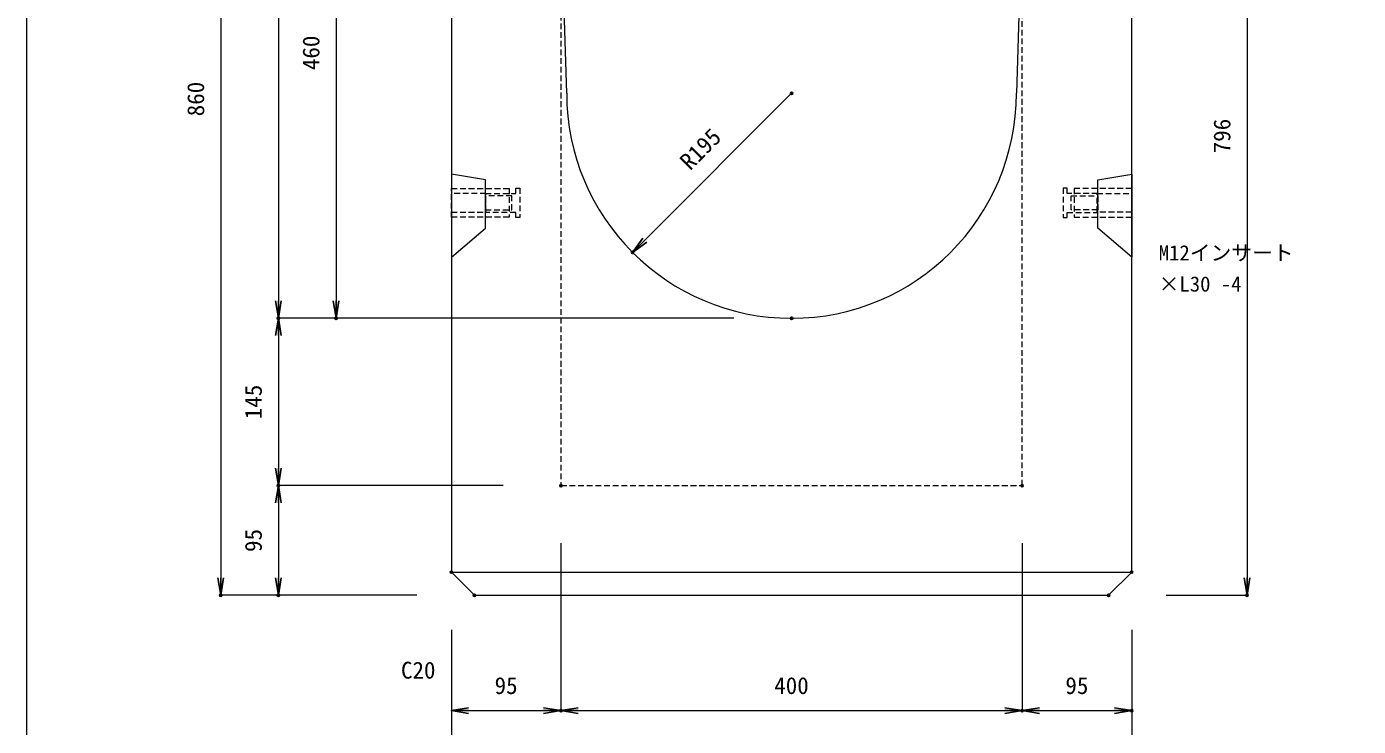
# Model space of a CAD drawing. Units: millimetres, scale not verified. Extents: x -1945 to 1945, y -1217 to 1623.
# Drawn here: x -1945 to -790, y -594 to 12 of the extents above; entities that cross this region are included whole.
import ezdxf
from ezdxf.enums import TextEntityAlignment as Align

# ---------------------------------------------------------------- set-up
doc = ezdxf.new("R2010")
doc.units = ezdxf.units.MM
doc.header["$LTSCALE"] = 10
doc.header["$PDMODE"] = 32
doc.header["$PDSIZE"] = 2
doc.linetypes.add('USER1', pattern=[0.75, 0.5, -0.25])
doc.layers.add('0-0_0', color=7, linetype='Continuous')
doc.layers.add('0-2_DEFPOINTS', color=7, linetype='Continuous')
for name, color, linetype, lineweight in [('0-1_TITLE', 7, 'Continuous', 18), ('0-3_KIJUN', 7, 'USER1', 18), ('0-5_SUNPO_S10', 3, 'Continuous', 18)]:
    doc.layers.add(name, color=color, linetype=linetype, lineweight=lineweight)
doc.styles.add('ＭＳ ゴシック', font='')
doc.styles.get('ＭＳ ゴシック').set_extended_font_data('MS Gothic')

# ---------------------------------------------------------------- blocks, each defined once
blk = doc.blocks.new('_OPEN')
at = {"layer": '0-0_0'}
blk.add_line((0, 0), (-1, 0), dxfattribs=at)
blk.add_lwpolyline([(-1, 0.1667), (0, 0), (-1, -0.1667)], dxfattribs=at)
blk = doc.blocks.new('D1')
at = {"layer": '0-2_DEFPOINTS'}
for p in [(463.34, 1034.64), (218.34, 939.64), (388.34, 939.64)]:
    blk.add_point(p, dxfattribs=at)
at = {"layer": '0-5_SUNPO_S10'}
for p, q in [((413.34, 1034.64), (218.34, 1034.64)), ((218.34, 1019.64), (218.34, 954.64)), ((338.34, 939.64), (218.34, 939.64))]:
    blk.add_line(p, q, dxfattribs=at)
at = {"layer": '0-5_SUNPO_S10', "xscale": 15, "yscale": 15}
for p, rotation in [((218.34, 1034.64), 90), ((218.34, 939.64), 270)]:
    blk.add_blockref('_OPEN', p, dxfattribs=dict(at, rotation=rotation))
at = {"layer": '0-5_SUNPO_S10', "color": 7, "style": 'ＭＳ ゴシック'}
blk.add_text('95', height=14.66, rotation=90, dxfattribs=at).set_placement((208.34, 977.14), align=Align.BOTTOM_LEFT)
blk = doc.blocks.new('D2')
at = {"layer": '0-2_DEFPOINTS'}
for p in [(396.34, 1799.64), (168.34, 939.64), (388.34, 939.64)]:
    blk.add_point(p, dxfattribs=at)
at = {"layer": '0-5_SUNPO_S10'}
for p, q in [((346.34, 1799.64), (168.34, 1799.64)), ((168.34, 1784.64), (168.34, 954.64)), ((338.34, 939.64), (168.34, 939.64))]:
    blk.add_line(p, q, dxfattribs=at)
at = {"layer": '0-5_SUNPO_S10', "xscale": 15, "yscale": 15}
for p, rotation in [((168.34, 1799.64), 90), ((168.34, 939.64), 270)]:
    blk.add_blockref('_OPEN', p, dxfattribs=dict(at, rotation=rotation))
at = {"layer": '0-5_SUNPO_S10', "color": 7, "style": 'ＭＳ ゴシック'}
blk.add_text('860', height=14.66, rotation=90, dxfattribs=at).set_placement((158.34, 1354.64), align=Align.BOTTOM_LEFT)
blk = doc.blocks.new('D3')
at = {"layer": '0-2_DEFPOINTS'}
for p in [(463.34, 1034.64), (368.34, 959.64), (463.34, 839.64)]:
    blk.add_point(p, dxfattribs=at)
at = {"layer": '0-5_SUNPO_S10'}
for p, q in [((463.34, 984.64), (463.34, 839.64)), ((368.34, 909.64), (368.34, 839.64)), ((383.34, 839.64), (448.34, 839.64))]:
    blk.add_line(p, q, dxfattribs=at)
at = {"layer": '0-5_SUNPO_S10', "xscale": 15, "yscale": 15, "rotation": 180}
blk.add_blockref('_OPEN', (368.34, 839.64), dxfattribs=at)
at = {"layer": '0-5_SUNPO_S10', "xscale": 15, "yscale": 15}
blk.add_blockref('_OPEN', (463.34, 839.64), dxfattribs=at)
at = {"layer": '0-5_SUNPO_S10', "color": 7, "style": 'ＭＳ ゴシック'}
blk.add_text('95', height=14.66, dxfattribs=at).set_placement((405.84, 849.64), align=Align.BOTTOM_LEFT)
blk = doc.blocks.new('D4')
at = {"layer": '0-2_DEFPOINTS'}
for p in [(463.34, 1034.64), (863.34, 1034.64), (863.34, 839.64)]:
    blk.add_point(p, dxfattribs=at)
at = {"layer": '0-5_SUNPO_S10'}
for p, q in [((463.34, 984.64), (463.34, 839.64)), ((863.34, 984.64), (863.34, 839.64)), ((478.34, 839.64), (848.34, 839.64))]:
    blk.add_line(p, q, dxfattribs=at)
at = {"layer": '0-5_SUNPO_S10', "xscale": 15, "yscale": 15, "rotation": 180}
blk.add_blockref('_OPEN', (463.34, 839.64), dxfattribs=at)
at = {"layer": '0-5_SUNPO_S10', "xscale": 15, "yscale": 15}
blk.add_blockref('_OPEN', (863.34, 839.64), dxfattribs=at)
at = {"layer": '0-5_SUNPO_S10', "color": 7, "style": 'ＭＳ ゴシック'}
blk.add_text('400', height=14.66, dxfattribs=at).set_placement((648.34, 849.64), align=Align.BOTTOM_LEFT)
blk = doc.blocks.new('D5')
at = {"layer": '0-2_DEFPOINTS'}
for p in [(863.34, 1034.64), (958.34, 959.64), (958.34, 839.64)]:
    blk.add_point(p, dxfattribs=at)
at = {"layer": '0-5_SUNPO_S10'}
for p, q in [((863.34, 984.64), (863.34, 839.64)), ((958.34, 909.64), (958.34, 839.64)), ((878.34, 839.64), (943.34, 839.64))]:
    blk.add_line(p, q, dxfattribs=at)
at = {"layer": '0-5_SUNPO_S10', "xscale": 15, "yscale": 15, "rotation": 180}
blk.add_blockref('_OPEN', (863.34, 839.64), dxfattribs=at)
at = {"layer": '0-5_SUNPO_S10', "xscale": 15, "yscale": 15}
blk.add_blockref('_OPEN', (958.34, 839.64), dxfattribs=at)
at = {"layer": '0-5_SUNPO_S10', "color": 7, "style": 'ＭＳ ゴシック'}
blk.add_text('95', height=14.66, dxfattribs=at).set_placement((900.84, 849.64), align=Align.BOTTOM_LEFT)
blk = doc.blocks.new('D6')
at = {"layer": '0-2_DEFPOINTS'}
for p in [(368.34, 959.64), (958.34, 959.64), (958.34, 789.64)]:
    blk.add_point(p, dxfattribs=at)
at = {"layer": '0-5_SUNPO_S10'}
for p, q in [((368.34, 909.64), (368.34, 789.64)), ((958.34, 909.64), (958.34, 789.64)), ((383.34, 789.64), (943.34, 789.64))]:
    blk.add_line(p, q, dxfattribs=at)
at = {"layer": '0-5_SUNPO_S10', "xscale": 15, "yscale": 15, "rotation": 180}
blk.add_blockref('_OPEN', (368.34, 789.64), dxfattribs=at)
at = {"layer": '0-5_SUNPO_S10', "xscale": 15, "yscale": 15}
blk.add_blockref('_OPEN', (958.34, 789.64), dxfattribs=at)
at = {"layer": '0-5_SUNPO_S10', "color": 7, "style": 'ＭＳ ゴシック'}
blk.add_text('590', height=14.66, dxfattribs=at).set_placement((648.34, 799.64), align=Align.BOTTOM_LEFT)
blk = doc.blocks.new('D19')
at = {"layer": '0-2_DEFPOINTS'}
for p in [(933.34, 1735.53), (938.34, 939.64), (1058.34, 939.64)]:
    blk.add_point(p, dxfattribs=at)
at = {"layer": '0-5_SUNPO_S10'}
for p, q in [((983.34, 1735.53), (1058.34, 1735.53)), ((1058.34, 1720.53), (1058.34, 954.64)), ((988.34, 939.64), (1058.34, 939.64))]:
    blk.add_line(p, q, dxfattribs=at)
at = {"layer": '0-5_SUNPO_S10', "xscale": 15, "yscale": 15}
for p, rotation in [((1058.34, 1735.53), 90), ((1058.34, 939.64), 270)]:
    blk.add_blockref('_OPEN', p, dxfattribs=dict(at, rotation=rotation))
at = {"layer": '0-5_SUNPO_S10', "color": 7, "style": 'ＭＳ ゴシック'}
blk.add_text('796', height=14.66, rotation=90, dxfattribs=at).set_placement((1048.34, 1322.58), align=Align.BOTTOM_LEFT)
blk = doc.blocks.new('D27')
at = {"layer": '0-2_DEFPOINTS'}
for p in [(393.34, 1639.64), (268.34, 1179.64), (663.34, 1179.64)]:
    blk.add_point(p, dxfattribs=at)
at = {"layer": '0-5_SUNPO_S10'}
for p, q in [((343.34, 1639.64), (268.34, 1639.64)), ((268.34, 1624.64), (268.34, 1194.64)), ((613.34, 1179.64), (268.34, 1179.64))]:
    blk.add_line(p, q, dxfattribs=at)
at = {"layer": '0-5_SUNPO_S10', "xscale": 15, "yscale": 15}
for p, rotation in [((268.34, 1639.64), 90), ((268.34, 1179.64), 270)]:
    blk.add_blockref('_OPEN', p, dxfattribs=dict(at, rotation=rotation))
at = {"layer": '0-5_SUNPO_S10', "color": 7, "style": 'ＭＳ ゴシック'}
blk.add_text('460', height=14.66, rotation=90, dxfattribs=at).set_placement((258.34, 1394.64), align=Align.BOTTOM_LEFT)
blk = doc.blocks.new('D28')
at = {"layer": '0-2_DEFPOINTS'}
for p in [(396.34, 1799.64), (218.34, 1179.64), (663.34, 1179.64)]:
    blk.add_point(p, dxfattribs=at)
at = {"layer": '0-5_SUNPO_S10'}
for p, q in [((346.34, 1799.64), (218.34, 1799.64)), ((218.34, 1784.64), (218.34, 1194.64)), ((613.34, 1179.64), (218.34, 1179.64))]:
    blk.add_line(p, q, dxfattribs=at)
at = {"layer": '0-5_SUNPO_S10', "xscale": 15, "yscale": 15}
for p, rotation in [((218.34, 1799.64), 90), ((218.34, 1179.64), 270)]:
    blk.add_blockref('_OPEN', p, dxfattribs=dict(at, rotation=rotation))
at = {"layer": '0-5_SUNPO_S10', "color": 7, "style": 'ＭＳ ゴシック'}
blk.add_text('620', height=14.66, rotation=90, dxfattribs=at).set_placement((208.34, 1474.64), align=Align.BOTTOM_LEFT)
blk = doc.blocks.new('D29')
at = {"layer": '0-2_DEFPOINTS'}
for p in [(663.34, 1179.64), (218.34, 1034.64), (463.34, 1034.64)]:
    blk.add_point(p, dxfattribs=at)
at = {"layer": '0-5_SUNPO_S10'}
for p, q in [((613.34, 1179.64), (218.34, 1179.64)), ((218.34, 1164.64), (218.34, 1049.64)), ((413.34, 1034.64), (218.34, 1034.64))]:
    blk.add_line(p, q, dxfattribs=at)
at = {"layer": '0-5_SUNPO_S10', "xscale": 15, "yscale": 15}
for p, rotation in [((218.34, 1179.64), 90), ((218.34, 1034.64), 270)]:
    blk.add_blockref('_OPEN', p, dxfattribs=dict(at, rotation=rotation))
at = {"layer": '0-5_SUNPO_S10', "color": 7, "style": 'ＭＳ ゴシック'}
blk.add_text('145', height=14.66, rotation=90, dxfattribs=at).set_placement((208.34, 1092.14), align=Align.BOTTOM_LEFT)
blk = doc.blocks.new('D30')
at = {"layer": '0-2_DEFPOINTS'}
for p in [(663.34, 1374.64), (525.45, 1236.75)]:
    blk.add_point(p, dxfattribs=at)
at = {"layer": '0-5_SUNPO_S10'}
blk.add_line((663.34, 1374.64), (536.06, 1247.36), dxfattribs=at)
at = {"layer": '0-5_SUNPO_S10', "xscale": 15, "yscale": 15, "rotation": 225}
blk.add_blockref('_OPEN', (525.45, 1236.75), dxfattribs=at)
at = {"layer": '0-5_SUNPO_S10', "color": 7, "style": 'ＭＳ ゴシック'}
blk.add_text('R195', height=14.66, rotation=45, dxfattribs=at).set_placement((578.49, 1303.93), align=Align.BOTTOM_LEFT)
blk = doc.blocks.new('M16_insert_dan')
at = {"layer": '0-3_KIJUN', "color": 3}
for points in [[(0, -12.5), (-50, -12.5), (-50, 12.5), (0, 12.5)], [(0, 8), (-30, 8), (-30, -8), (0, -8)]]:
    blk.add_lwpolyline(points, close=True, dxfattribs=at)

msp = doc.modelspace()

# ---------------------------------------------------------------- linework, layer by layer
at = {"layer": '0-1_TITLE', "color": 2}
msp.add_lwpolyline([(-1945, -1216.86), (1945, -1216.86), (1945, 1623.14), (-1945, 1623.14)], close=True, dxfattribs=at)
at = {"layer": '0-3_KIJUN', "linetype": 'Continuous'}
msp.add_line((-1576.66, -460.36), (-986.66, -460.36), dxfattribs=at)
msp.add_lwpolyline([(-1476.66, -45.36), (-1481.66, 117.64), (-1481.66, 217.64), (-1551.66, 217.64), (-1576.66, 192.64), (-1576.66, -460.36), (-1556.66, -480.36), (-1006.66, -480.36), (-986.66, -460.36), (-986.66, 192.64), (-1011.66, 217.64), (-1081.66, 217.64), (-1081.66, 117.64), (-1086.66, -45.36)], dxfattribs=at)
at = {"layer": '0-3_KIJUN'}
msp.add_lwpolyline([(-1481.66, 217.64), (-1481.66, -385.36), (-1081.66, -385.36), (-1081.66, 217.64)], dxfattribs=at)
at = {"layer": '0-3_KIJUN', "linetype": 'Continuous'}
for points in [[(-1547.16, -120.36), (-1576.66, -115.36), (-1576.66, -187.36), (-1547.16, -162.36)], [(-1016.16, -120.36), (-986.66, -115.36), (-986.66, -187.36), (-1016.16, -162.36)]]:
    msp.add_lwpolyline(points, close=True, dxfattribs=at)
at = {"layer": '0-3_KIJUN'}
for points in [[(-1547.16, -148.59), (-1547.16, -132.14), (-1520.66, -132.14), (-1520.66, -127.61), (-1517.16, -127.61), (-1517.16, -153.11), (-1520.66, -153.11), (-1520.66, -148.59)], [(-1547.16, -134.36), (-1547.16, -146.36), (-1524.16, -146.36), (-1524.16, -134.36)], [(-1016.16, -148.59), (-1016.16, -132.14), (-1042.66, -132.14), (-1042.66, -127.61), (-1046.16, -127.61), (-1046.16, -153.11), (-1042.66, -153.11), (-1042.66, -148.59)], [(-1016.16, -134.36), (-1016.16, -146.36), (-1039.16, -146.36), (-1039.16, -134.36)]]:
    msp.add_lwpolyline(points, close=True, dxfattribs=at)
at = {"layer": '0-3_KIJUN', "linetype": 'Continuous'}
msp.add_arc((-1281.66, -45.36), 195, 180, 0, dxfattribs=at)

# ---------------------------------------------------------------- block references
at = {"layer": '0-3_KIJUN', "rotation": 180}
msp.add_blockref('M16_insert_dan', (-1576.66, -140.36), dxfattribs=at)
at = {"layer": '0-3_KIJUN', "xscale": -1, "rotation": 180}
msp.add_blockref('M16_insert_dan', (-986.66, -140.36), dxfattribs=at)
at = {"layer": '0-5_SUNPO_S10'}
for name in ['D2', 'D28', 'D19', 'D27', 'D30', 'D29', 'D1', 'D3', 'D4', 'D5', 'D6']:
    msp.add_blockref(name, (-1945, -1420), dxfattribs=at)

# ---------------------------------------------------------------- texts
at = {"layer": '0-5_SUNPO_S10', "color": 7, "style": 'ＭＳ ゴシック'}
for s, height, p in [('M12インサート', 13.2, (-963.23, -194.21)), ('×L30 -4', 13.2, (-963.23, -221.21)), ('C20', 14.66, (-1620.36, -557.01))]:
    msp.add_text(s, height=height, dxfattribs=at).set_placement(p, align=Align.BOTTOM_LEFT)

doc.saveas('drawing.dxf')
